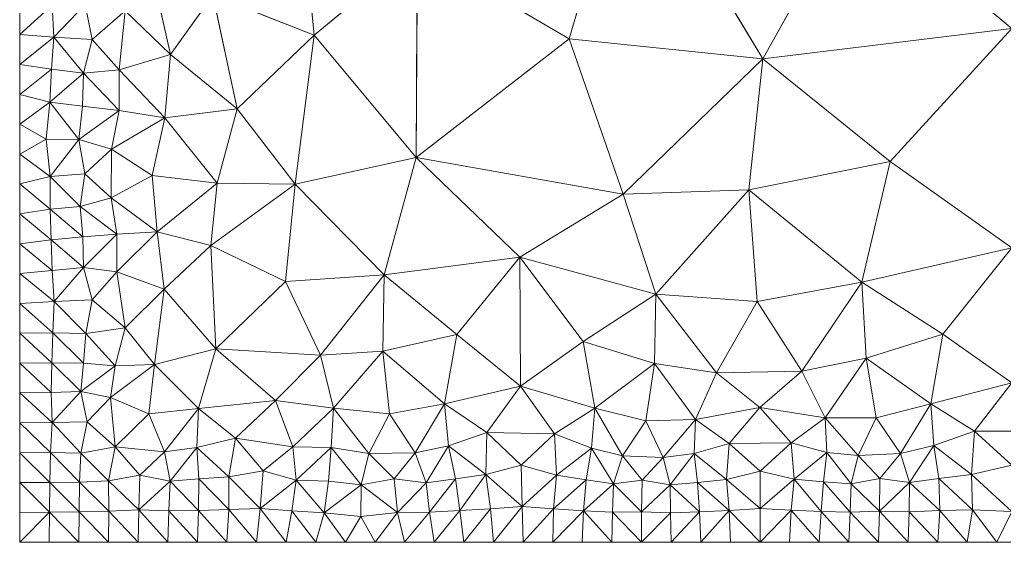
# Model space of a CAD drawing. Header units: metres. Extents: x 0 to 8, y 0 to 4.
# Drawn here: x 6 to 6.993, y 0 to 0.526 of the extents above; entities that cross this region are included whole.
import ezdxf

# ---------------------------------------------------------------- set-up
doc = ezdxf.new("R2010")
doc.units = ezdxf.units.M
doc.header["$MEASUREMENT"] = 0
doc.layers.add('losas-1', color=7, linetype='Continuous', lineweight=0)

msp = doc.modelspace()

# ---------------------------------------------------------------- linework, layer by layer
at = {"layer": 'losas-1'}
for p, q in [((6, 4), (6, 0)), ((6.61401, 0.71194), (6.55394, 0.50713)), ((6.61401, 0.71194), (6.74908, 0.48695)), ((6.74908, 0.48695), (6.8405, 0.65076)), ((7, 0.51749), (6.8405, 0.65076)), ((6.28536, 0.62886), (6.29676, 0.51074)), ((6.40075, 0.59669), (6.29676, 0.51074)), ((6.40075, 0.59669), (6.39982, 0.38749)), ((6.55394, 0.50713), (6.40075, 0.59669)), ((6.13364, 0.57335), (6.15213, 0.49141)), ((6.19486, 0.55104), (6.15213, 0.49141)), ((6.29676, 0.51074), (6.19486, 0.55104)), ((6.19486, 0.55104), (6.21913, 0.43647)), ((6.03283, 0.54083), (6, 0.51128)), ((6.03441, 0.50885), (6.03283, 0.54083)), ((6.06599, 0.54158), (6.03441, 0.50885)), ((6.07316, 0.50653), (6.06599, 0.54158)), ((6.10618, 0.53515), (6.07316, 0.50653)), ((6.10618, 0.53515), (6.10012, 0.47576)), ((6.15213, 0.49141), (6.10618, 0.53515)), ((7, 0.51749), (6.74908, 0.48695)), ((7, 0.51749), (6.87735, 0.38354)), ((6, 0.51128), (6.03441, 0.50885)), ((6.03441, 0.50885), (6, 0.4812)), ((6.03216, 0.4765), (6.03441, 0.50885)), ((6.03441, 0.50885), (6.06433, 0.47237)), ((6.07316, 0.50653), (6.03441, 0.50885)), ((6.06433, 0.47237), (6.07316, 0.50653)), ((6.10012, 0.47576), (6.07316, 0.50653)), ((6.29676, 0.51074), (6.21913, 0.43647)), ((6.29676, 0.51074), (6.27779, 0.36054)), ((6.39982, 0.38749), (6.29676, 0.51074)), ((6.55394, 0.50713), (6.39982, 0.38749)), ((6.55394, 0.50713), (6.74908, 0.48695)), ((6.60847, 0.35047), (6.55394, 0.50713)), ((6.15213, 0.49141), (6.10012, 0.47576)), ((6.14619, 0.42754), (6.15213, 0.49141)), ((6.21913, 0.43647), (6.15213, 0.49141)), ((6.74908, 0.48695), (6.60847, 0.35047)), ((6.73513, 0.35505), (6.74908, 0.48695)), ((6.87735, 0.38354), (6.74908, 0.48695)), ((6, 0.4812), (6.03216, 0.4765)), ((6.03216, 0.4765), (6, 0.45113)), ((6.03043, 0.4433), (6.03216, 0.4765)), ((6.06433, 0.47237), (6.03216, 0.4765)), ((6.06433, 0.47237), (6.03043, 0.4433)), ((6.06346, 0.4392), (6.06433, 0.47237)), ((6.10012, 0.47576), (6.06433, 0.47237)), ((6.06433, 0.47237), (6.10028, 0.43493)), ((6.10028, 0.43493), (6.10012, 0.47576)), ((6.10012, 0.47576), (6.14619, 0.42754)), ((6, 0.45113), (6.03043, 0.4433)), ((6, 0.42105), (6.03043, 0.4433)), ((6.02655, 0.40596), (6.03043, 0.4433)), ((6.03043, 0.4433), (6.0597, 0.40562)), ((6.06346, 0.4392), (6.03043, 0.4433)), ((6.0597, 0.40562), (6.06346, 0.4392)), ((6.10028, 0.43493), (6.06346, 0.4392)), ((6.10028, 0.43493), (6.0597, 0.40562)), ((6.10028, 0.43493), (6.09251, 0.39599)), ((6.14619, 0.42754), (6.09251, 0.39599)), ((6.14619, 0.42754), (6.10028, 0.43493)), ((6.14619, 0.42754), (6.13351, 0.36933)), ((6.21913, 0.43647), (6.14619, 0.42754)), ((6.14619, 0.42754), (6.19909, 0.36154)), ((6.19909, 0.36154), (6.21913, 0.43647)), ((6.27779, 0.36054), (6.21913, 0.43647)), ((6, 0.42105), (6.02655, 0.40596)), ((6, 0.39098), (6.02655, 0.40596)), ((6.03064, 0.36851), (6.02655, 0.40596)), ((6.0597, 0.40562), (6.02655, 0.40596)), ((6.0597, 0.40562), (6.03064, 0.36851)), ((6.0656, 0.37119), (6.0597, 0.40562)), ((6.09251, 0.39599), (6.0597, 0.40562)), ((6.03064, 0.36851), (6, 0.39098)), ((6.09251, 0.39599), (6.0656, 0.37119)), ((6.09251, 0.39599), (6.09218, 0.34708)), ((6.13351, 0.36933), (6.09251, 0.39599)), ((6.39982, 0.38749), (6.27779, 0.36054)), ((6.3675, 0.2693), (6.39982, 0.38749)), ((6.50409, 0.28711), (6.39982, 0.38749)), ((6.39982, 0.38749), (6.60847, 0.35047)), ((6.87735, 0.38354), (6.73513, 0.35505)), ((6.84897, 0.26201), (6.87735, 0.38354)), ((7, 0.29661), (6.87735, 0.38354)), ((6, 0.3609), (6.03064, 0.36851)), ((6.0656, 0.37119), (6.03064, 0.36851)), ((6.03074, 0.33563), (6.03064, 0.36851)), ((6.03064, 0.36851), (6.06083, 0.33828)), ((6.06083, 0.33828), (6.0656, 0.37119)), ((6.09218, 0.34708), (6.0656, 0.37119)), ((6.13351, 0.36933), (6.09218, 0.34708)), ((6.1386, 0.31264), (6.13351, 0.36933)), ((6.19909, 0.36154), (6.13351, 0.36933)), ((6.03074, 0.33563), (6, 0.3609)), ((6.19909, 0.36154), (6.1386, 0.31264)), ((6.19909, 0.36154), (6.1928, 0.29884)), ((6.27779, 0.36054), (6.1928, 0.29884)), ((6.27779, 0.36054), (6.19909, 0.36154)), ((6.27779, 0.36054), (6.26791, 0.26265)), ((6.27779, 0.36054), (6.3675, 0.2693)), ((6.60847, 0.35047), (6.50409, 0.28711)), ((6.73513, 0.35505), (6.60847, 0.35047)), ((6.60847, 0.35047), (6.64138, 0.24987)), ((6.73513, 0.35505), (6.64138, 0.24987)), ((6.74326, 0.24254), (6.73513, 0.35505)), ((6.73513, 0.35505), (6.84897, 0.26201)), ((6.06083, 0.33828), (6.03074, 0.33563)), ((6.09218, 0.34708), (6.06083, 0.33828)), ((6.06366, 0.30765), (6.06083, 0.33828)), ((6.06083, 0.33828), (6.09799, 0.31025)), ((6.09799, 0.31025), (6.09218, 0.34708)), ((6.1386, 0.31264), (6.09218, 0.34708)), ((6, 0.33083), (6.03074, 0.33563)), ((6.0317, 0.30452), (6, 0.33083)), ((6.0317, 0.30452), (6.03074, 0.33563)), ((6.03074, 0.33563), (6.06366, 0.30765)), ((6.09799, 0.31025), (6.06366, 0.30765)), ((6.09799, 0.31025), (6.06436, 0.27684)), ((6.1386, 0.31264), (6.09799, 0.31025)), ((6.09799, 0.31025), (6.09807, 0.27253)), ((6.1386, 0.31264), (6.09807, 0.27253)), ((6.1928, 0.29884), (6.1386, 0.31264)), ((6.1386, 0.31264), (6.1455, 0.25479)), ((6, 0.30075), (6.0317, 0.30452)), ((6.03268, 0.27374), (6, 0.30075)), ((6.06366, 0.30765), (6.0317, 0.30452)), ((6.03268, 0.27374), (6.0317, 0.30452)), ((6.0317, 0.30452), (6.06436, 0.27684)), ((6.06436, 0.27684), (6.06366, 0.30765)), ((6.1928, 0.29884), (6.1455, 0.25479)), ((6.26791, 0.26265), (6.1928, 0.29884)), ((6.1928, 0.29884), (6.19779, 0.19492)), ((7, 0.29661), (6.84897, 0.26201)), ((7, 0.29661), (6.93056, 0.20969)), ((6.50409, 0.28711), (6.3675, 0.2693)), ((6.50409, 0.28711), (6.44078, 0.20921)), ((6.56804, 0.20224), (6.50409, 0.28711)), ((6.50409, 0.28711), (6.50477, 0.15732)), ((6.64138, 0.24987), (6.50409, 0.28711)), ((6, 0.27068), (6.03268, 0.27374)), ((6.0348, 0.24251), (6, 0.27068)), ((6.06436, 0.27684), (6.03268, 0.27374)), ((6.0348, 0.24251), (6.03268, 0.27374)), ((6.06436, 0.27684), (6.0348, 0.24251)), ((6.0732, 0.24427), (6.06436, 0.27684)), ((6.09807, 0.27253), (6.06436, 0.27684)), ((6.09807, 0.27253), (6.0732, 0.24427)), ((6.1455, 0.25479), (6.09807, 0.27253)), ((6.09807, 0.27253), (6.10618, 0.21602)), ((6.26791, 0.26265), (6.3675, 0.2693)), ((6.3675, 0.2693), (6.30323, 0.18834)), ((6.36615, 0.19257), (6.3675, 0.2693)), ((6.44078, 0.20921), (6.3675, 0.2693)), ((6.26791, 0.26265), (6.19779, 0.19492)), ((6.30323, 0.18834), (6.26791, 0.26265)), ((6.74326, 0.24254), (6.84897, 0.26201)), ((6.84897, 0.26201), (6.78854, 0.17241)), ((6.85339, 0.18558), (6.84897, 0.26201)), ((6.93056, 0.20969), (6.84897, 0.26201)), ((6.1455, 0.25479), (6.10618, 0.21602)), ((6.1455, 0.25479), (6.13595, 0.1789)), ((6.19779, 0.19492), (6.1455, 0.25479)), ((6.64138, 0.24987), (6.56804, 0.20224)), ((6.63982, 0.17994), (6.64138, 0.24987)), ((6.64138, 0.24987), (6.74326, 0.24254)), ((6.70226, 0.17056), (6.64138, 0.24987)), ((6, 0.2406), (6.0348, 0.24251)), ((6.03346, 0.21112), (6, 0.2406)), ((6.03346, 0.21112), (6.0348, 0.24251)), ((6.0732, 0.24427), (6.0348, 0.24251)), ((6.0348, 0.24251), (6.06683, 0.21023)), ((6.06683, 0.21023), (6.0732, 0.24427)), ((6.10618, 0.21602), (6.0732, 0.24427)), ((6.74326, 0.24254), (6.70226, 0.17056)), ((6.78854, 0.17241), (6.74326, 0.24254)), ((6, 0.21053), (6.03346, 0.21112)), ((6.03236, 0.18078), (6, 0.21053)), ((6.03236, 0.18078), (6.03346, 0.21112)), ((6.03346, 0.21112), (6.06431, 0.18032)), ((6.06683, 0.21023), (6.03346, 0.21112)), ((6.06431, 0.18032), (6.06683, 0.21023)), ((6.10618, 0.21602), (6.06683, 0.21023)), ((6.06683, 0.21023), (6.09639, 0.17782)), ((6.09639, 0.17782), (6.10618, 0.21602)), ((6.13595, 0.1789), (6.10618, 0.21602)), ((6.44078, 0.20921), (6.36615, 0.19257)), ((6.42839, 0.13943), (6.44078, 0.20921)), ((6.50477, 0.15732), (6.44078, 0.20921)), ((6.93056, 0.20969), (6.85339, 0.18558)), ((6.93056, 0.20969), (6.91846, 0.13953)), ((7, 0.16066), (6.93056, 0.20969)), ((6.56804, 0.20224), (6.50477, 0.15732)), ((6.63982, 0.17994), (6.56804, 0.20224)), ((6.56804, 0.20224), (6.5797, 0.13498)), ((6.19779, 0.19492), (6.13595, 0.1789)), ((6.18036, 0.13461), (6.19779, 0.19492)), ((6.25791, 0.14278), (6.19779, 0.19492)), ((6.19779, 0.19492), (6.30323, 0.18834)), ((6.36615, 0.19257), (6.30323, 0.18834)), ((6.36615, 0.19257), (6.31634, 0.13499)), ((6.37282, 0.12921), (6.36615, 0.19257)), ((6.36615, 0.19257), (6.42839, 0.13943)), ((6, 0.18045), (6.03236, 0.18078)), ((6.03169, 0.15099), (6, 0.18045)), ((6.03169, 0.15099), (6.03236, 0.18078)), ((6.03236, 0.18078), (6.06179, 0.15173)), ((6.06431, 0.18032), (6.03236, 0.18078)), ((6.06179, 0.15173), (6.06431, 0.18032)), ((6.09639, 0.17782), (6.06431, 0.18032)), ((6.13595, 0.1789), (6.09168, 0.14575)), ((6.13595, 0.1789), (6.09639, 0.17782)), ((6.13595, 0.1789), (6.13016, 0.12943)), ((6.13595, 0.1789), (6.18036, 0.13461)), ((6.30323, 0.18834), (6.25791, 0.14278)), ((6.30323, 0.18834), (6.31634, 0.13499)), ((6.63982, 0.17994), (6.5797, 0.13498)), ((6.63117, 0.12223), (6.63982, 0.17994)), ((6.63982, 0.17994), (6.68119, 0.12354)), ((6.70226, 0.17056), (6.63982, 0.17994)), ((6.85339, 0.18558), (6.78854, 0.17241)), ((6.85339, 0.18558), (6.81181, 0.12534)), ((6.86353, 0.12548), (6.85339, 0.18558)), ((6.85339, 0.18558), (6.91846, 0.13953)), ((6.09639, 0.17782), (6.06179, 0.15173)), ((6.09639, 0.17782), (6.09168, 0.14575)), ((6.68119, 0.12354), (6.70226, 0.17056)), ((6.70226, 0.17056), (6.78854, 0.17241)), ((6.74599, 0.13582), (6.70226, 0.17056)), ((6.78854, 0.17241), (6.74599, 0.13582)), ((6.78854, 0.17241), (6.81181, 0.12534)), ((7, 0.16066), (6.91846, 0.13953)), ((7, 0.16066), (6.96259, 0.11208)), ((6, 0.15038), (6.03169, 0.15099)), ((6.0327, 0.12075), (6, 0.15038)), ((6.06179, 0.15173), (6.03169, 0.15099)), ((6.0327, 0.12075), (6.03169, 0.15099)), ((6.06179, 0.15173), (6.0327, 0.12075)), ((6.06786, 0.12123), (6.06179, 0.15173)), ((6.09168, 0.14575), (6.06179, 0.15173)), ((6.50477, 0.15732), (6.42839, 0.13943)), ((6.50477, 0.15732), (6.47101, 0.11072)), ((6.53905, 0.10927), (6.50477, 0.15732)), ((6.5797, 0.13498), (6.50477, 0.15732)), ((6.09168, 0.14575), (6.06786, 0.12123)), ((6.13016, 0.12943), (6.09168, 0.14575)), ((6.09168, 0.14575), (6.09609, 0.09606)), ((6.25791, 0.14278), (6.18036, 0.13461)), ((6.25791, 0.14278), (6.2175, 0.10479)), ((6.2752, 0.09611), (6.25791, 0.14278)), ((6.31634, 0.13499), (6.25791, 0.14278)), ((6.37282, 0.12921), (6.42839, 0.13943)), ((6.42839, 0.13943), (6.39879, 0.09006)), ((6.43217, 0.09708), (6.42839, 0.13943)), ((6.47101, 0.11072), (6.42839, 0.13943)), ((6.91846, 0.13953), (6.86353, 0.12548)), ((6.91846, 0.13953), (6.88785, 0.08934)), ((6.92162, 0.09744), (6.91846, 0.13953)), ((6.96259, 0.11208), (6.91846, 0.13953)), ((6.13016, 0.12943), (6.09609, 0.09606)), ((6.13016, 0.12943), (6.18036, 0.13461)), ((6.146, 0.09124), (6.13016, 0.12943)), ((6.18036, 0.13461), (6.146, 0.09124)), ((6.17868, 0.09548), (6.18036, 0.13461)), ((6.2175, 0.10479), (6.18036, 0.13461)), ((6.31634, 0.13499), (6.2752, 0.09611)), ((6.31404, 0.09545), (6.31634, 0.13499)), ((6.31634, 0.13499), (6.37282, 0.12921)), ((6.35199, 0.08937), (6.31634, 0.13499)), ((6.37282, 0.12921), (6.35199, 0.08937)), ((6.39879, 0.09006), (6.37282, 0.12921)), ((6.5797, 0.13498), (6.53905, 0.10927)), ((6.57643, 0.09484), (6.5797, 0.13498)), ((6.5797, 0.13498), (6.63117, 0.12223)), ((6.60782, 0.087), (6.5797, 0.13498)), ((6.74599, 0.13582), (6.68119, 0.12354)), ((6.74599, 0.13582), (6.71515, 0.09943)), ((6.77768, 0.10004), (6.74599, 0.13582)), ((6.81181, 0.12534), (6.74599, 0.13582)), ((6, 0.1203), (6.0327, 0.12075)), ((6.03122, 0.09029), (6, 0.1203)), ((6.03122, 0.09029), (6.0327, 0.12075)), ((6.06786, 0.12123), (6.0327, 0.12075)), ((6.0327, 0.12075), (6.06176, 0.08968)), ((6.06176, 0.08968), (6.06786, 0.12123)), ((6.09609, 0.09606), (6.06786, 0.12123)), ((6.63117, 0.12223), (6.60782, 0.087)), ((6.63117, 0.12223), (6.68119, 0.12354)), ((6.6488, 0.08547), (6.63117, 0.12223)), ((6.68119, 0.12354), (6.6488, 0.08547)), ((6.67988, 0.08935), (6.68119, 0.12354)), ((6.71515, 0.09943), (6.68119, 0.12354)), ((6.81181, 0.12534), (6.77768, 0.10004)), ((6.81181, 0.12534), (6.86353, 0.12548)), ((6.81358, 0.09057), (6.81181, 0.12534)), ((6.81181, 0.12534), (6.84533, 0.08726)), ((6.86353, 0.12548), (6.84533, 0.08726)), ((6.88785, 0.08934), (6.86353, 0.12548)), ((6.47101, 0.11072), (6.43217, 0.09708)), ((6.46991, 0.06818), (6.47101, 0.11072)), ((6.50562, 0.0777), (6.47101, 0.11072)), ((6.47101, 0.11072), (6.53905, 0.10927)), ((6.53905, 0.10927), (6.50562, 0.0777)), ((6.54109, 0.06766), (6.53905, 0.10927)), ((6.57643, 0.09484), (6.53905, 0.10927)), ((6.96259, 0.11208), (6.92162, 0.09744)), ((6.95955, 0.06833), (6.96259, 0.11208)), ((7, 0.07769), (6.96259, 0.11208)), ((6.96259, 0.11208), (7.03741, 0.11208)), ((6.2175, 0.10479), (6.17868, 0.09548)), ((6.21086, 0.06601), (6.2175, 0.10479)), ((6.24556, 0.07197), (6.2175, 0.10479)), ((6.2175, 0.10479), (6.2752, 0.09611)), ((6.71515, 0.09943), (6.67988, 0.08935)), ((6.71265, 0.06328), (6.71515, 0.09943)), ((6.71515, 0.09943), (6.77768, 0.10004)), ((6.74654, 0.07177), (6.71515, 0.09943)), ((6.77768, 0.10004), (6.74654, 0.07177)), ((6.78058, 0.06365), (6.77768, 0.10004)), ((6.81358, 0.09057), (6.77768, 0.10004)), ((6, 0.09023), (6.03122, 0.09029)), ((6.03044, 0.06036), (6, 0.09023)), ((6.03044, 0.06036), (6.03122, 0.09029)), ((6.03122, 0.09029), (6.06043, 0.06065)), ((6.06176, 0.08968), (6.03122, 0.09029)), ((6.06176, 0.08968), (6.06043, 0.06065)), ((6.09609, 0.09606), (6.06176, 0.08968)), ((6.06176, 0.08968), (6.08945, 0.06183)), ((6.08945, 0.06183), (6.09609, 0.09606)), ((6.12108, 0.06776), (6.09609, 0.09606)), ((6.09609, 0.09606), (6.146, 0.09124)), ((6.146, 0.09124), (6.12108, 0.06776)), ((6.17868, 0.09548), (6.146, 0.09124)), ((6.15158, 0.06148), (6.146, 0.09124)), ((6.17868, 0.09548), (6.15158, 0.06148)), ((6.18044, 0.0638), (6.17868, 0.09548)), ((6.17868, 0.09548), (6.21086, 0.06601)), ((6.2752, 0.09611), (6.24556, 0.07197)), ((6.27884, 0.06273), (6.2752, 0.09611)), ((6.31404, 0.09545), (6.2752, 0.09611)), ((6.31404, 0.09545), (6.27884, 0.06273)), ((6.31127, 0.06143), (6.31404, 0.09545)), ((6.31404, 0.09545), (6.34419, 0.05793)), ((6.35199, 0.08937), (6.31404, 0.09545)), ((6.34419, 0.05793), (6.35199, 0.08937)), ((6.35199, 0.08937), (6.39879, 0.09006)), ((6.37751, 0.06391), (6.35199, 0.08937)), ((6.39879, 0.09006), (6.37751, 0.06391)), ((6.43217, 0.09708), (6.39879, 0.09006)), ((6.40971, 0.06005), (6.39879, 0.09006)), ((6.43217, 0.09708), (6.40971, 0.06005)), ((6.43919, 0.06398), (6.43217, 0.09708)), ((6.43217, 0.09708), (6.46991, 0.06818)), ((6.57643, 0.09484), (6.54109, 0.06766)), ((6.57643, 0.09484), (6.57091, 0.063)), ((6.57643, 0.09484), (6.59864, 0.05893)), ((6.60782, 0.087), (6.57643, 0.09484)), ((6.67988, 0.08935), (6.6488, 0.08547)), ((6.67988, 0.08935), (6.6557, 0.05777)), ((6.6833, 0.06033), (6.67988, 0.08935)), ((6.67988, 0.08935), (6.71265, 0.06328)), ((6.81358, 0.09057), (6.78058, 0.06365)), ((6.81016, 0.06104), (6.81358, 0.09057)), ((6.81358, 0.09057), (6.83813, 0.05882)), ((6.84533, 0.08726), (6.81358, 0.09057)), ((6.84533, 0.08726), (6.88785, 0.08934)), ((6.88785, 0.08934), (6.86714, 0.06413)), ((6.92162, 0.09744), (6.88785, 0.08934)), ((6.89691, 0.06033), (6.88785, 0.08934)), ((6.92162, 0.09744), (6.89691, 0.06033)), ((6.92653, 0.06438), (6.92162, 0.09744)), ((6.92162, 0.09744), (6.95955, 0.06833)), ((6.59864, 0.05893), (6.60782, 0.087)), ((6.62739, 0.06269), (6.60782, 0.087)), ((6.60782, 0.087), (6.6488, 0.08547)), ((6.6488, 0.08547), (6.62739, 0.06269)), ((6.6488, 0.08547), (6.6557, 0.05777)), ((6.83813, 0.05882), (6.84533, 0.08726)), ((6.86714, 0.06413), (6.84533, 0.08726)), ((6.24556, 0.07197), (6.21086, 0.06601)), ((6.24243, 0.03418), (6.24556, 0.07197)), ((6.27884, 0.06273), (6.24556, 0.07197)), ((6.50562, 0.0777), (6.46991, 0.06818)), ((6.50648, 0.03606), (6.50562, 0.0777)), ((6.54109, 0.06766), (6.50562, 0.0777)), ((6.74654, 0.07177), (6.71265, 0.06328)), ((6.74647, 0.03405), (6.74654, 0.07177)), ((6.78058, 0.06365), (6.74654, 0.07177)), ((7, 0.07769), (6.95955, 0.06833)), ((6, 0.06015), (6.03044, 0.06036)), ((6.03008, 0.03026), (6, 0.06015)), ((6.03008, 0.03026), (6.03044, 0.06036)), ((6.06043, 0.06065), (6.03044, 0.06036)), ((6.03044, 0.06036), (6.06002, 0.03056)), ((6.06002, 0.03056), (6.06043, 0.06065)), ((6.06043, 0.06065), (6.08945, 0.06183)), ((6.06043, 0.06065), (6.08982, 0.03129)), ((6.12108, 0.06776), (6.08945, 0.06183)), ((6.08982, 0.03129), (6.08945, 0.06183)), ((6.08945, 0.06183), (6.12019, 0.03268)), ((6.12019, 0.03268), (6.12108, 0.06776)), ((6.15158, 0.06148), (6.12019, 0.03268)), ((6.15158, 0.06148), (6.12108, 0.06776)), ((6.15035, 0.03159), (6.15158, 0.06148)), ((6.18044, 0.0638), (6.15158, 0.06148)), ((6.15158, 0.06148), (6.1802, 0.03212)), ((6.1802, 0.03212), (6.18044, 0.0638)), ((6.21086, 0.06601), (6.18044, 0.0638)), ((6.18044, 0.0638), (6.21068, 0.03308)), ((6.21068, 0.03308), (6.21086, 0.06601)), ((6.21086, 0.06601), (6.24243, 0.03418)), ((6.27884, 0.06273), (6.24243, 0.03418)), ((6.27434, 0.03165), (6.27884, 0.06273)), ((6.27884, 0.06273), (6.30707, 0.02976)), ((6.31127, 0.06143), (6.27884, 0.06273)), ((6.30707, 0.02976), (6.31127, 0.06143)), ((6.34419, 0.05793), (6.31127, 0.06143)), ((6.37751, 0.06391), (6.34419, 0.05793)), ((6.38078, 0.02999), (6.37751, 0.06391)), ((6.40971, 0.06005), (6.37751, 0.06391)), ((6.40971, 0.06005), (6.38078, 0.02999)), ((6.43919, 0.06398), (6.40971, 0.06005)), ((6.41321, 0.03035), (6.40971, 0.06005)), ((6.43919, 0.06398), (6.41321, 0.03035)), ((6.46991, 0.06818), (6.43919, 0.06398)), ((6.44379, 0.03187), (6.43919, 0.06398)), ((6.46991, 0.06818), (6.44379, 0.03187)), ((6.47454, 0.03381), (6.46991, 0.06818)), ((6.46991, 0.06818), (6.50648, 0.03606)), ((6.54109, 0.06766), (6.50648, 0.03606)), ((6.53825, 0.03362), (6.54109, 0.06766)), ((6.57091, 0.063), (6.53825, 0.03362)), ((6.57091, 0.063), (6.54109, 0.06766)), ((6.56838, 0.03157), (6.57091, 0.063)), ((6.57091, 0.063), (6.59864, 0.05893)), ((6.62739, 0.06269), (6.59864, 0.05893)), ((6.62739, 0.06269), (6.62687, 0.03066)), ((6.6557, 0.05777), (6.62739, 0.06269)), ((6.6833, 0.06033), (6.6557, 0.05777)), ((6.71265, 0.06328), (6.6833, 0.06033)), ((6.68524, 0.03058), (6.6833, 0.06033)), ((6.6833, 0.06033), (6.71519, 0.03203)), ((6.71519, 0.03203), (6.71265, 0.06328)), ((6.71265, 0.06328), (6.74647, 0.03405)), ((6.78058, 0.06365), (6.74647, 0.03405)), ((6.77781, 0.03219), (6.78058, 0.06365)), ((6.78058, 0.06365), (6.80787, 0.0309)), ((6.81016, 0.06104), (6.78058, 0.06365)), ((6.80787, 0.0309), (6.81016, 0.06104)), ((6.81016, 0.06104), (6.83724, 0.03027)), ((6.83813, 0.05882), (6.81016, 0.06104)), ((6.86714, 0.06413), (6.83813, 0.05882)), ((6.86681, 0.0313), (6.86714, 0.06413)), ((6.89691, 0.06033), (6.86681, 0.0313)), ((6.89691, 0.06033), (6.86714, 0.06413)), ((6.89676, 0.03084), (6.89691, 0.06033)), ((6.92653, 0.06438), (6.89691, 0.06033)), ((6.89691, 0.06033), (6.92739, 0.03191)), ((6.95955, 0.06833), (6.92653, 0.06438)), ((6.92739, 0.03191), (6.92653, 0.06438)), ((6.92653, 0.06438), (6.96059, 0.03273)), ((6.96059, 0.03273), (6.95955, 0.06833)), ((6.95955, 0.06833), (7, 0.03101)), ((6.34419, 0.05793), (6.30707, 0.02976)), ((6.34382, 0.02597), (6.34419, 0.05793)), ((6.34419, 0.05793), (6.38078, 0.02999)), ((6.59864, 0.05893), (6.56838, 0.03157)), ((6.59759, 0.03021), (6.59864, 0.05893)), ((6.59864, 0.05893), (6.62687, 0.03066)), ((6.6557, 0.05777), (6.62687, 0.03066)), ((6.65606, 0.02978), (6.6557, 0.05777)), ((6.6557, 0.05777), (6.68524, 0.03058)), ((6.83724, 0.03027), (6.83813, 0.05882)), ((6.83813, 0.05882), (6.86681, 0.0313)), ((6.03008, 0.03026), (6, 0)), ((6.03008, 0.03026), (6, 0.03008)), ((6.02985, 0), (6.03008, 0.03026)), ((6.06002, 0.03056), (6.03008, 0.03026)), ((6.03008, 0.03026), (6.0597, 0)), ((6.0597, 0), (6.06002, 0.03056)), ((6.08982, 0.03129), (6.06002, 0.03056)), ((6.06002, 0.03056), (6.08955, 0)), ((6.08955, 0), (6.08982, 0.03129)), ((6.12019, 0.03268), (6.08982, 0.03129)), ((6.08982, 0.03129), (6.1194, 0)), ((6.1194, 0), (6.12019, 0.03268)), ((6.12019, 0.03268), (6.14925, 0)), ((6.15035, 0.03159), (6.12019, 0.03268)), ((6.14925, 0), (6.15035, 0.03159)), ((6.1802, 0.03212), (6.15035, 0.03159)), ((6.15035, 0.03159), (6.1791, 0)), ((6.1791, 0), (6.1802, 0.03212)), ((6.21068, 0.03308), (6.1802, 0.03212)), ((6.1802, 0.03212), (6.20896, 0)), ((6.20896, 0), (6.21068, 0.03308)), ((6.24243, 0.03418), (6.21068, 0.03308)), ((6.21068, 0.03308), (6.23881, 0)), ((6.23881, 0), (6.24243, 0.03418)), ((6.24243, 0.03418), (6.26866, 0)), ((6.27434, 0.03165), (6.24243, 0.03418)), ((6.26866, 0), (6.27434, 0.03165)), ((6.27434, 0.03165), (6.29851, 0)), ((6.30707, 0.02976), (6.27434, 0.03165)), ((6.38078, 0.02999), (6.34382, 0.02597)), ((6.38078, 0.02999), (6.35821, 0)), ((6.41321, 0.03035), (6.38078, 0.02999)), ((6.38806, 0), (6.38078, 0.02999)), ((6.41321, 0.03035), (6.38806, 0)), ((6.44379, 0.03187), (6.41321, 0.03035)), ((6.41791, 0), (6.41321, 0.03035)), ((6.44379, 0.03187), (6.41791, 0)), ((6.47454, 0.03381), (6.44379, 0.03187)), ((6.44776, 0), (6.44379, 0.03187)), ((6.47454, 0.03381), (6.44776, 0)), ((6.50648, 0.03606), (6.47454, 0.03381)), ((6.47761, 0), (6.47454, 0.03381)), ((6.50648, 0.03606), (6.47761, 0)), ((6.50746, 0), (6.50648, 0.03606)), ((6.53825, 0.03362), (6.50648, 0.03606)), ((6.53825, 0.03362), (6.50746, 0)), ((6.53731, 0), (6.53825, 0.03362)), ((6.56838, 0.03157), (6.53731, 0)), ((6.56838, 0.03157), (6.53825, 0.03362)), ((6.56716, 0), (6.56838, 0.03157)), ((6.56838, 0.03157), (6.59701, 0)), ((6.59759, 0.03021), (6.56838, 0.03157)), ((6.59701, 0), (6.59759, 0.03021)), ((6.62687, 0.03066), (6.59759, 0.03021)), ((6.59759, 0.03021), (6.62687, 0)), ((6.62687, 0.03066), (6.65606, 0.02978)), ((6.62687, 0), (6.62687, 0.03066)), ((6.65606, 0.02978), (6.68524, 0.03058)), ((6.68524, 0.03058), (6.65672, 0)), ((6.68524, 0.03058), (6.71519, 0.03203)), ((6.68657, 0), (6.68524, 0.03058)), ((6.71519, 0.03203), (6.68657, 0)), ((6.74647, 0.03405), (6.71519, 0.03203)), ((6.71642, 0), (6.71519, 0.03203)), ((6.71519, 0.03203), (6.74627, 0)), ((6.74627, 0), (6.74647, 0.03405)), ((6.77781, 0.03219), (6.74627, 0)), ((6.77781, 0.03219), (6.74647, 0.03405)), ((6.77612, 0), (6.77781, 0.03219)), ((6.77781, 0.03219), (6.80597, 0)), ((6.80787, 0.0309), (6.77781, 0.03219)), ((6.80597, 0), (6.80787, 0.0309)), ((6.80787, 0.0309), (6.83582, 0)), ((6.83724, 0.03027), (6.80787, 0.0309)), ((6.83582, 0), (6.83724, 0.03027)), ((6.86681, 0.0313), (6.83724, 0.03027)), ((6.83724, 0.03027), (6.86567, 0)), ((6.86567, 0), (6.86681, 0.0313)), ((6.86681, 0.0313), (6.89552, 0)), ((6.89676, 0.03084), (6.86681, 0.0313)), ((6.89552, 0), (6.89676, 0.03084)), ((6.92739, 0.03191), (6.89676, 0.03084)), ((6.89676, 0.03084), (6.92537, 0)), ((6.92537, 0), (6.92739, 0.03191)), ((6.96059, 0.03273), (6.92739, 0.03191)), ((6.92739, 0.03191), (6.95522, 0)), ((6.95522, 0), (6.96059, 0.03273)), ((6.98507, 0), (6.96059, 0.03273)), ((7, 0.03101), (6.96059, 0.03273)), ((6.98507, 0), (7, 0.03101)), ((6.29851, 0), (6.30707, 0.02976)), ((6.32836, 0), (6.30707, 0.02976)), ((6.34382, 0.02597), (6.30707, 0.02976)), ((6.32836, 0), (6.34382, 0.02597)), ((6.35821, 0), (6.34382, 0.02597)), ((6.65606, 0.02978), (6.62687, 0)), ((6.65672, 0), (6.65606, 0.02978)), ((6, 0), (8, 0))]:
    msp.add_line(p, q, dxfattribs=at)
for points in [[(6.40075, 0.59669), (6.55394, 0.50713), (6.61401, 0.71194)], [(6.55394, 0.50713), (6.74908, 0.48695), (6.61401, 0.71194)], [(6.61401, 0.71194), (6.74908, 0.48695), (6.8405, 0.65076)], [(6.74908, 0.48695), (7, 0.51749), (6.8405, 0.65076)], [(7, 0.51749), (7.1595, 0.65076), (6.8405, 0.65076)], [(6.19486, 0.55104), (6.29676, 0.51074), (6.28536, 0.62886)], [(6.29676, 0.51074), (6.40075, 0.59669), (6.28536, 0.62886)], [(6.39982, 0.38749), (6.40075, 0.59669), (6.29676, 0.51074)], [(6.39982, 0.38749), (6.55394, 0.50713), (6.40075, 0.59669)], [(6.10618, 0.53515), (6.15213, 0.49141), (6.13364, 0.57335)], [(6.13364, 0.57335), (6.15213, 0.49141), (6.19486, 0.55104)], [(6.21913, 0.43647), (6.19486, 0.55104), (6.15213, 0.49141)], [(6.21913, 0.43647), (6.29676, 0.51074), (6.19486, 0.55104)], [(6.03283, 0.54083), (6, 0.51128), (6.03441, 0.50885)], [(6.03441, 0.50885), (6.06599, 0.54158), (6.03283, 0.54083)], [(6.03441, 0.50885), (6.07316, 0.50653), (6.06599, 0.54158)], [(6.07316, 0.50653), (6.10618, 0.53515), (6.06599, 0.54158)], [(6.10012, 0.47576), (6.10618, 0.53515), (6.07316, 0.50653)], [(6.10012, 0.47576), (6.15213, 0.49141), (6.10618, 0.53515)], [(6.74908, 0.48695), (6.87735, 0.38354), (7, 0.51749)], [(7, 0.29661), (7, 0.51749), (6.87735, 0.38354)], [(6.03441, 0.50885), (6, 0.4812), (6.03216, 0.4765)], [(6.03216, 0.4765), (6.06433, 0.47237), (6.03441, 0.50885)], [(6.03441, 0.50885), (6.06433, 0.47237), (6.07316, 0.50653)], [(6.06433, 0.47237), (6.10012, 0.47576), (6.07316, 0.50653)], [(6.27779, 0.36054), (6.29676, 0.51074), (6.21913, 0.43647)], [(6.27779, 0.36054), (6.39982, 0.38749), (6.29676, 0.51074)], [(6.39982, 0.38749), (6.60847, 0.35047), (6.55394, 0.50713)], [(6.60847, 0.35047), (6.74908, 0.48695), (6.55394, 0.50713)], [(6.10012, 0.47576), (6.14619, 0.42754), (6.15213, 0.49141)], [(6.14619, 0.42754), (6.21913, 0.43647), (6.15213, 0.49141)], [(6.60847, 0.35047), (6.73513, 0.35505), (6.74908, 0.48695)], [(6.73513, 0.35505), (6.87735, 0.38354), (6.74908, 0.48695)], [(6.03216, 0.4765), (6, 0.45113), (6.03043, 0.4433)], [(6.03043, 0.4433), (6.06433, 0.47237), (6.03216, 0.4765)], [(6.03043, 0.4433), (6.06346, 0.4392), (6.06433, 0.47237)], [(6.06346, 0.4392), (6.10028, 0.43493), (6.06433, 0.47237)], [(6.06433, 0.47237), (6.10028, 0.43493), (6.10012, 0.47576)], [(6.10028, 0.43493), (6.14619, 0.42754), (6.10012, 0.47576)], [(6.03043, 0.4433), (6, 0.42105), (6.02655, 0.40596)], [(6.02655, 0.40596), (6.0597, 0.40562), (6.03043, 0.4433)], [(6.03043, 0.4433), (6.0597, 0.40562), (6.06346, 0.4392)], [(6.0597, 0.40562), (6.10028, 0.43493), (6.06346, 0.4392)], [(6.0597, 0.40562), (6.09251, 0.39599), (6.10028, 0.43493)], [(6.09251, 0.39599), (6.14619, 0.42754), (6.10028, 0.43493)], [(6.09251, 0.39599), (6.13351, 0.36933), (6.14619, 0.42754)], [(6.13351, 0.36933), (6.19909, 0.36154), (6.14619, 0.42754)], [(6.14619, 0.42754), (6.19909, 0.36154), (6.21913, 0.43647)], [(6.19909, 0.36154), (6.27779, 0.36054), (6.21913, 0.43647)], [(6.02655, 0.40596), (6, 0.39098), (6.03064, 0.36851)], [(6.03064, 0.36851), (6.0597, 0.40562), (6.02655, 0.40596)], [(6.03064, 0.36851), (6.0656, 0.37119), (6.0597, 0.40562)], [(6.0656, 0.37119), (6.09251, 0.39599), (6.0597, 0.40562)], [(6.09218, 0.34708), (6.09251, 0.39599), (6.0656, 0.37119)], [(6.09218, 0.34708), (6.13351, 0.36933), (6.09251, 0.39599)], [(6.27779, 0.36054), (6.3675, 0.2693), (6.39982, 0.38749)], [(6.3675, 0.2693), (6.50409, 0.28711), (6.39982, 0.38749)], [(6.50409, 0.28711), (6.60847, 0.35047), (6.39982, 0.38749)], [(6.73513, 0.35505), (6.84897, 0.26201), (6.87735, 0.38354)], [(6.84897, 0.26201), (7, 0.29661), (6.87735, 0.38354)], [(6, 0.3609), (6.03074, 0.33563), (6.03064, 0.36851)], [(6.03064, 0.36851), (6.06083, 0.33828), (6.0656, 0.37119)], [(6.03074, 0.33563), (6.06083, 0.33828), (6.03064, 0.36851)], [(6.06083, 0.33828), (6.09218, 0.34708), (6.0656, 0.37119)], [(6.09218, 0.34708), (6.1386, 0.31264), (6.13351, 0.36933)], [(6.1386, 0.31264), (6.19909, 0.36154), (6.13351, 0.36933)], [(6.1386, 0.31264), (6.1928, 0.29884), (6.19909, 0.36154)], [(6.1928, 0.29884), (6.27779, 0.36054), (6.19909, 0.36154)], [(6.1928, 0.29884), (6.26791, 0.26265), (6.27779, 0.36054)], [(6.26791, 0.26265), (6.3675, 0.2693), (6.27779, 0.36054)], [(6.50409, 0.28711), (6.64138, 0.24987), (6.60847, 0.35047)], [(6.64138, 0.24987), (6.73513, 0.35505), (6.60847, 0.35047)], [(6.64138, 0.24987), (6.74326, 0.24254), (6.73513, 0.35505)], [(6.74326, 0.24254), (6.84897, 0.26201), (6.73513, 0.35505)], [(6.03074, 0.33563), (6.06366, 0.30765), (6.06083, 0.33828)], [(6.06083, 0.33828), (6.09799, 0.31025), (6.09218, 0.34708)], [(6.06366, 0.30765), (6.09799, 0.31025), (6.06083, 0.33828)], [(6.09218, 0.34708), (6.09799, 0.31025), (6.1386, 0.31264)], [(6, 0.33083), (6.0317, 0.30452), (6.03074, 0.33563)], [(6.0317, 0.30452), (6.06366, 0.30765), (6.03074, 0.33563)], [(6.06436, 0.27684), (6.09799, 0.31025), (6.06366, 0.30765)], [(6.06436, 0.27684), (6.09807, 0.27253), (6.09799, 0.31025)], [(6.09807, 0.27253), (6.1386, 0.31264), (6.09799, 0.31025)], [(6.09807, 0.27253), (6.1455, 0.25479), (6.1386, 0.31264)], [(6.1455, 0.25479), (6.1928, 0.29884), (6.1386, 0.31264)], [(6, 0.30075), (6.03268, 0.27374), (6.0317, 0.30452)], [(6.0317, 0.30452), (6.06436, 0.27684), (6.06366, 0.30765)], [(6.03268, 0.27374), (6.06436, 0.27684), (6.0317, 0.30452)], [(6.19779, 0.19492), (6.1928, 0.29884), (6.1455, 0.25479)], [(6.19779, 0.19492), (6.26791, 0.26265), (6.1928, 0.29884)], [(6.84897, 0.26201), (6.93056, 0.20969), (7, 0.29661)], [(7, 0.16066), (7, 0.29661), (6.93056, 0.20969)], [(6.3675, 0.2693), (6.44078, 0.20921), (6.50409, 0.28711)], [(6.50477, 0.15732), (6.50409, 0.28711), (6.44078, 0.20921)], [(6.50477, 0.15732), (6.56804, 0.20224), (6.50409, 0.28711)], [(6.50409, 0.28711), (6.56804, 0.20224), (6.64138, 0.24987)], [(6, 0.27068), (6.0348, 0.24251), (6.03268, 0.27374)], [(6.0348, 0.24251), (6.06436, 0.27684), (6.03268, 0.27374)], [(6.0348, 0.24251), (6.0732, 0.24427), (6.06436, 0.27684)], [(6.0732, 0.24427), (6.09807, 0.27253), (6.06436, 0.27684)], [(6.10618, 0.21602), (6.09807, 0.27253), (6.0732, 0.24427)], [(6.10618, 0.21602), (6.1455, 0.25479), (6.09807, 0.27253)], [(6.26791, 0.26265), (6.30323, 0.18834), (6.3675, 0.2693)], [(6.3675, 0.2693), (6.30323, 0.18834), (6.36615, 0.19257)], [(6.36615, 0.19257), (6.44078, 0.20921), (6.3675, 0.2693)], [(6.19779, 0.19492), (6.30323, 0.18834), (6.26791, 0.26265)], [(6.78854, 0.17241), (6.84897, 0.26201), (6.74326, 0.24254)], [(6.78854, 0.17241), (6.85339, 0.18558), (6.84897, 0.26201)], [(6.85339, 0.18558), (6.93056, 0.20969), (6.84897, 0.26201)], [(6.13595, 0.1789), (6.1455, 0.25479), (6.10618, 0.21602)], [(6.13595, 0.1789), (6.19779, 0.19492), (6.1455, 0.25479)], [(6.56804, 0.20224), (6.63982, 0.17994), (6.64138, 0.24987)], [(6.64138, 0.24987), (6.63982, 0.17994), (6.70226, 0.17056)], [(6.64138, 0.24987), (6.70226, 0.17056), (6.74326, 0.24254)], [(6, 0.2406), (6.03346, 0.21112), (6.0348, 0.24251)], [(6.03346, 0.21112), (6.06683, 0.21023), (6.0348, 0.24251)], [(6.0348, 0.24251), (6.06683, 0.21023), (6.0732, 0.24427)], [(6.06683, 0.21023), (6.10618, 0.21602), (6.0732, 0.24427)], [(6.70226, 0.17056), (6.78854, 0.17241), (6.74326, 0.24254)], [(6, 0.21053), (6.03236, 0.18078), (6.03346, 0.21112)], [(6.03236, 0.18078), (6.06431, 0.18032), (6.03346, 0.21112)], [(6.03346, 0.21112), (6.06431, 0.18032), (6.06683, 0.21023)], [(6.06431, 0.18032), (6.09639, 0.17782), (6.06683, 0.21023)], [(6.06683, 0.21023), (6.09639, 0.17782), (6.10618, 0.21602)], [(6.09639, 0.17782), (6.13595, 0.1789), (6.10618, 0.21602)], [(6.36615, 0.19257), (6.42839, 0.13943), (6.44078, 0.20921)], [(6.42839, 0.13943), (6.50477, 0.15732), (6.44078, 0.20921)], [(6.85339, 0.18558), (6.91846, 0.13953), (6.93056, 0.20969)], [(6.91846, 0.13953), (7, 0.16066), (6.93056, 0.20969)], [(6.50477, 0.15732), (6.5797, 0.13498), (6.56804, 0.20224)], [(6.5797, 0.13498), (6.63982, 0.17994), (6.56804, 0.20224)], [(6.13595, 0.1789), (6.18036, 0.13461), (6.19779, 0.19492)], [(6.18036, 0.13461), (6.25791, 0.14278), (6.19779, 0.19492)], [(6.25791, 0.14278), (6.30323, 0.18834), (6.19779, 0.19492)], [(6.31634, 0.13499), (6.36615, 0.19257), (6.30323, 0.18834)], [(6.31634, 0.13499), (6.37282, 0.12921), (6.36615, 0.19257)], [(6.37282, 0.12921), (6.42839, 0.13943), (6.36615, 0.19257)], [(6, 0.18045), (6.03169, 0.15099), (6.03236, 0.18078)], [(6.03169, 0.15099), (6.06179, 0.15173), (6.03236, 0.18078)], [(6.03236, 0.18078), (6.06179, 0.15173), (6.06431, 0.18032)], [(6.06179, 0.15173), (6.09639, 0.17782), (6.06431, 0.18032)], [(6.09168, 0.14575), (6.13016, 0.12943), (6.13595, 0.1789)], [(6.09168, 0.14575), (6.13595, 0.1789), (6.09639, 0.17782)], [(6.13016, 0.12943), (6.18036, 0.13461), (6.13595, 0.1789)], [(6.25791, 0.14278), (6.31634, 0.13499), (6.30323, 0.18834)], [(6.5797, 0.13498), (6.63117, 0.12223), (6.63982, 0.17994)], [(6.63117, 0.12223), (6.68119, 0.12354), (6.63982, 0.17994)], [(6.63982, 0.17994), (6.68119, 0.12354), (6.70226, 0.17056)], [(6.81181, 0.12534), (6.85339, 0.18558), (6.78854, 0.17241)], [(6.81181, 0.12534), (6.86353, 0.12548), (6.85339, 0.18558)], [(6.86353, 0.12548), (6.91846, 0.13953), (6.85339, 0.18558)], [(6.06179, 0.15173), (6.09168, 0.14575), (6.09639, 0.17782)], [(6.68119, 0.12354), (6.74599, 0.13582), (6.70226, 0.17056)], [(6.74599, 0.13582), (6.78854, 0.17241), (6.70226, 0.17056)], [(6.74599, 0.13582), (6.81181, 0.12534), (6.78854, 0.17241)], [(6.91846, 0.13953), (6.96259, 0.11208), (7, 0.16066)], [(6.96259, 0.11208), (7.03741, 0.11208), (7, 0.16066)], [(6, 0.15038), (6.0327, 0.12075), (6.03169, 0.15099)], [(6.0327, 0.12075), (6.06179, 0.15173), (6.03169, 0.15099)], [(6.0327, 0.12075), (6.06786, 0.12123), (6.06179, 0.15173)], [(6.06786, 0.12123), (6.09168, 0.14575), (6.06179, 0.15173)], [(6.42839, 0.13943), (6.47101, 0.11072), (6.50477, 0.15732)], [(6.47101, 0.11072), (6.53905, 0.10927), (6.50477, 0.15732)], [(6.50477, 0.15732), (6.53905, 0.10927), (6.5797, 0.13498)], [(6.09609, 0.09606), (6.09168, 0.14575), (6.06786, 0.12123)], [(6.09609, 0.09606), (6.13016, 0.12943), (6.09168, 0.14575)], [(6.18036, 0.13461), (6.2175, 0.10479), (6.25791, 0.14278)], [(6.2175, 0.10479), (6.2752, 0.09611), (6.25791, 0.14278)], [(6.2752, 0.09611), (6.31634, 0.13499), (6.25791, 0.14278)], [(6.37282, 0.12921), (6.39879, 0.09006), (6.42839, 0.13943)], [(6.42839, 0.13943), (6.39879, 0.09006), (6.43217, 0.09708)], [(6.43217, 0.09708), (6.47101, 0.11072), (6.42839, 0.13943)], [(6.88785, 0.08934), (6.91846, 0.13953), (6.86353, 0.12548)], [(6.88785, 0.08934), (6.92162, 0.09744), (6.91846, 0.13953)], [(6.92162, 0.09744), (6.96259, 0.11208), (6.91846, 0.13953)], [(6.09609, 0.09606), (6.146, 0.09124), (6.13016, 0.12943)], [(6.13016, 0.12943), (6.146, 0.09124), (6.18036, 0.13461)], [(6.18036, 0.13461), (6.146, 0.09124), (6.17868, 0.09548)], [(6.17868, 0.09548), (6.2175, 0.10479), (6.18036, 0.13461)], [(6.2752, 0.09611), (6.31404, 0.09545), (6.31634, 0.13499)], [(6.31634, 0.13499), (6.31404, 0.09545), (6.35199, 0.08937)], [(6.31634, 0.13499), (6.35199, 0.08937), (6.37282, 0.12921)], [(6.35199, 0.08937), (6.39879, 0.09006), (6.37282, 0.12921)], [(6.53905, 0.10927), (6.57643, 0.09484), (6.5797, 0.13498)], [(6.5797, 0.13498), (6.57643, 0.09484), (6.60782, 0.087)], [(6.5797, 0.13498), (6.60782, 0.087), (6.63117, 0.12223)], [(6.68119, 0.12354), (6.71515, 0.09943), (6.74599, 0.13582)], [(6.71515, 0.09943), (6.77768, 0.10004), (6.74599, 0.13582)], [(6.74599, 0.13582), (6.77768, 0.10004), (6.81181, 0.12534)], [(6, 0.1203), (6.03122, 0.09029), (6.0327, 0.12075)], [(6.03122, 0.09029), (6.06176, 0.08968), (6.0327, 0.12075)], [(6.0327, 0.12075), (6.06176, 0.08968), (6.06786, 0.12123)], [(6.06176, 0.08968), (6.09609, 0.09606), (6.06786, 0.12123)], [(6.60782, 0.087), (6.6488, 0.08547), (6.63117, 0.12223)], [(6.63117, 0.12223), (6.6488, 0.08547), (6.68119, 0.12354)], [(6.68119, 0.12354), (6.6488, 0.08547), (6.67988, 0.08935)], [(6.67988, 0.08935), (6.71515, 0.09943), (6.68119, 0.12354)], [(6.77768, 0.10004), (6.81358, 0.09057), (6.81181, 0.12534)], [(6.81181, 0.12534), (6.84533, 0.08726), (6.86353, 0.12548)], [(6.81358, 0.09057), (6.84533, 0.08726), (6.81181, 0.12534)], [(6.84533, 0.08726), (6.88785, 0.08934), (6.86353, 0.12548)], [(6.43217, 0.09708), (6.46991, 0.06818), (6.47101, 0.11072)], [(6.46991, 0.06818), (6.50562, 0.0777), (6.47101, 0.11072)], [(6.50562, 0.0777), (6.53905, 0.10927), (6.47101, 0.11072)], [(6.50562, 0.0777), (6.54109, 0.06766), (6.53905, 0.10927)], [(6.54109, 0.06766), (6.57643, 0.09484), (6.53905, 0.10927)], [(6.92162, 0.09744), (6.95955, 0.06833), (6.96259, 0.11208)], [(6.95955, 0.06833), (7, 0.07769), (6.96259, 0.11208)], [(7, 0.07769), (7.03741, 0.11208), (6.96259, 0.11208)], [(6.17868, 0.09548), (6.21086, 0.06601), (6.2175, 0.10479)], [(6.21086, 0.06601), (6.24556, 0.07197), (6.2175, 0.10479)], [(6.24556, 0.07197), (6.2752, 0.09611), (6.2175, 0.10479)], [(6.67988, 0.08935), (6.71265, 0.06328), (6.71515, 0.09943)], [(6.71265, 0.06328), (6.74654, 0.07177), (6.71515, 0.09943)], [(6.74654, 0.07177), (6.77768, 0.10004), (6.71515, 0.09943)], [(6.74654, 0.07177), (6.78058, 0.06365), (6.77768, 0.10004)], [(6.78058, 0.06365), (6.81358, 0.09057), (6.77768, 0.10004)], [(6, 0.09023), (6.03044, 0.06036), (6.03122, 0.09029)], [(6.03044, 0.06036), (6.06043, 0.06065), (6.03122, 0.09029)], [(6.03122, 0.09029), (6.06043, 0.06065), (6.06176, 0.08968)], [(6.06043, 0.06065), (6.08945, 0.06183), (6.06176, 0.08968)], [(6.06176, 0.08968), (6.08945, 0.06183), (6.09609, 0.09606)], [(6.08945, 0.06183), (6.12108, 0.06776), (6.09609, 0.09606)], [(6.12108, 0.06776), (6.146, 0.09124), (6.09609, 0.09606)], [(6.12108, 0.06776), (6.15158, 0.06148), (6.146, 0.09124)], [(6.15158, 0.06148), (6.17868, 0.09548), (6.146, 0.09124)], [(6.15158, 0.06148), (6.18044, 0.0638), (6.17868, 0.09548)], [(6.18044, 0.0638), (6.21086, 0.06601), (6.17868, 0.09548)], [(6.24556, 0.07197), (6.27884, 0.06273), (6.2752, 0.09611)], [(6.27884, 0.06273), (6.31404, 0.09545), (6.2752, 0.09611)], [(6.27884, 0.06273), (6.31127, 0.06143), (6.31404, 0.09545)], [(6.31127, 0.06143), (6.34419, 0.05793), (6.31404, 0.09545)], [(6.31404, 0.09545), (6.34419, 0.05793), (6.35199, 0.08937)], [(6.34419, 0.05793), (6.37751, 0.06391), (6.35199, 0.08937)], [(6.37751, 0.06391), (6.39879, 0.09006), (6.35199, 0.08937)], [(6.37751, 0.06391), (6.40971, 0.06005), (6.39879, 0.09006)], [(6.40971, 0.06005), (6.43217, 0.09708), (6.39879, 0.09006)], [(6.40971, 0.06005), (6.43919, 0.06398), (6.43217, 0.09708)], [(6.43919, 0.06398), (6.46991, 0.06818), (6.43217, 0.09708)], [(6.54109, 0.06766), (6.57091, 0.063), (6.57643, 0.09484)], [(6.57091, 0.063), (6.59864, 0.05893), (6.57643, 0.09484)], [(6.57643, 0.09484), (6.59864, 0.05893), (6.60782, 0.087)], [(6.6557, 0.05777), (6.67988, 0.08935), (6.6488, 0.08547)], [(6.6557, 0.05777), (6.6833, 0.06033), (6.67988, 0.08935)], [(6.6833, 0.06033), (6.71265, 0.06328), (6.67988, 0.08935)], [(6.78058, 0.06365), (6.81016, 0.06104), (6.81358, 0.09057)], [(6.81016, 0.06104), (6.83813, 0.05882), (6.81358, 0.09057)], [(6.81358, 0.09057), (6.83813, 0.05882), (6.84533, 0.08726)], [(6.86714, 0.06413), (6.88785, 0.08934), (6.84533, 0.08726)], [(6.86714, 0.06413), (6.89691, 0.06033), (6.88785, 0.08934)], [(6.89691, 0.06033), (6.92162, 0.09744), (6.88785, 0.08934)], [(6.89691, 0.06033), (6.92653, 0.06438), (6.92162, 0.09744)], [(6.92653, 0.06438), (6.95955, 0.06833), (6.92162, 0.09744)], [(6.59864, 0.05893), (6.62739, 0.06269), (6.60782, 0.087)], [(6.62739, 0.06269), (6.6488, 0.08547), (6.60782, 0.087)], [(6.62739, 0.06269), (6.6557, 0.05777), (6.6488, 0.08547)], [(6.83813, 0.05882), (6.86714, 0.06413), (6.84533, 0.08726)], [(6.21086, 0.06601), (6.24243, 0.03418), (6.24556, 0.07197)], [(6.24243, 0.03418), (6.27884, 0.06273), (6.24556, 0.07197)], [(6.46991, 0.06818), (6.50648, 0.03606), (6.50562, 0.0777)], [(6.50648, 0.03606), (6.54109, 0.06766), (6.50562, 0.0777)], [(6.71265, 0.06328), (6.74647, 0.03405), (6.74654, 0.07177)], [(6.74647, 0.03405), (6.78058, 0.06365), (6.74654, 0.07177)], [(6.95955, 0.06833), (7, 0.03101), (7, 0.07769)], [(6, 0.06015), (6.03008, 0.03026), (6.03044, 0.06036)], [(6.03008, 0.03026), (6.06002, 0.03056), (6.03044, 0.06036)], [(6.03044, 0.06036), (6.06002, 0.03056), (6.06043, 0.06065)], [(6.06002, 0.03056), (6.08982, 0.03129), (6.06043, 0.06065)], [(6.06043, 0.06065), (6.08982, 0.03129), (6.08945, 0.06183)], [(6.08945, 0.06183), (6.12019, 0.03268), (6.12108, 0.06776)], [(6.08982, 0.03129), (6.12019, 0.03268), (6.08945, 0.06183)], [(6.12019, 0.03268), (6.15158, 0.06148), (6.12108, 0.06776)], [(6.12019, 0.03268), (6.15035, 0.03159), (6.15158, 0.06148)], [(6.15035, 0.03159), (6.1802, 0.03212), (6.15158, 0.06148)], [(6.15158, 0.06148), (6.1802, 0.03212), (6.18044, 0.0638)], [(6.1802, 0.03212), (6.21068, 0.03308), (6.18044, 0.0638)], [(6.18044, 0.0638), (6.21068, 0.03308), (6.21086, 0.06601)], [(6.21068, 0.03308), (6.24243, 0.03418), (6.21086, 0.06601)], [(6.24243, 0.03418), (6.27434, 0.03165), (6.27884, 0.06273)], [(6.27434, 0.03165), (6.30707, 0.02976), (6.27884, 0.06273)], [(6.27884, 0.06273), (6.30707, 0.02976), (6.31127, 0.06143)], [(6.30707, 0.02976), (6.34419, 0.05793), (6.31127, 0.06143)], [(6.34419, 0.05793), (6.38078, 0.02999), (6.37751, 0.06391)], [(6.38078, 0.02999), (6.40971, 0.06005), (6.37751, 0.06391)], [(6.38078, 0.02999), (6.41321, 0.03035), (6.40971, 0.06005)], [(6.41321, 0.03035), (6.43919, 0.06398), (6.40971, 0.06005)], [(6.41321, 0.03035), (6.44379, 0.03187), (6.43919, 0.06398)], [(6.44379, 0.03187), (6.46991, 0.06818), (6.43919, 0.06398)], [(6.44379, 0.03187), (6.47454, 0.03381), (6.46991, 0.06818)], [(6.47454, 0.03381), (6.50648, 0.03606), (6.46991, 0.06818)], [(6.50648, 0.03606), (6.53825, 0.03362), (6.54109, 0.06766)], [(6.53825, 0.03362), (6.57091, 0.063), (6.54109, 0.06766)], [(6.53825, 0.03362), (6.56838, 0.03157), (6.57091, 0.063)], [(6.56838, 0.03157), (6.59864, 0.05893), (6.57091, 0.063)], [(6.59864, 0.05893), (6.62687, 0.03066), (6.62739, 0.06269)], [(6.62687, 0.03066), (6.6557, 0.05777), (6.62739, 0.06269)], [(6.6557, 0.05777), (6.68524, 0.03058), (6.6833, 0.06033)], [(6.6833, 0.06033), (6.71519, 0.03203), (6.71265, 0.06328)], [(6.68524, 0.03058), (6.71519, 0.03203), (6.6833, 0.06033)], [(6.71519, 0.03203), (6.74647, 0.03405), (6.71265, 0.06328)], [(6.74647, 0.03405), (6.77781, 0.03219), (6.78058, 0.06365)], [(6.77781, 0.03219), (6.80787, 0.0309), (6.78058, 0.06365)], [(6.78058, 0.06365), (6.80787, 0.0309), (6.81016, 0.06104)], [(6.80787, 0.0309), (6.83724, 0.03027), (6.81016, 0.06104)], [(6.81016, 0.06104), (6.83724, 0.03027), (6.83813, 0.05882)], [(6.83813, 0.05882), (6.86681, 0.0313), (6.86714, 0.06413)], [(6.86681, 0.0313), (6.89691, 0.06033), (6.86714, 0.06413)], [(6.86681, 0.0313), (6.89676, 0.03084), (6.89691, 0.06033)], [(6.89676, 0.03084), (6.92739, 0.03191), (6.89691, 0.06033)], [(6.89691, 0.06033), (6.92739, 0.03191), (6.92653, 0.06438)], [(6.92653, 0.06438), (6.96059, 0.03273), (6.95955, 0.06833)], [(6.92739, 0.03191), (6.96059, 0.03273), (6.92653, 0.06438)], [(6.96059, 0.03273), (7, 0.03101), (6.95955, 0.06833)], [(6.30707, 0.02976), (6.34382, 0.02597), (6.34419, 0.05793)], [(6.34382, 0.02597), (6.38078, 0.02999), (6.34419, 0.05793)], [(6.56838, 0.03157), (6.59759, 0.03021), (6.59864, 0.05893)], [(6.59759, 0.03021), (6.62687, 0.03066), (6.59864, 0.05893)], [(6.62687, 0.03066), (6.65606, 0.02978), (6.6557, 0.05777)], [(6.65606, 0.02978), (6.68524, 0.03058), (6.6557, 0.05777)], [(6.83724, 0.03027), (6.86681, 0.0313), (6.83813, 0.05882)], [(6.03008, 0.03026), (6.0597, 0), (6.06002, 0.03056)], [(6.06002, 0.03056), (6.08955, 0), (6.08982, 0.03129)], [(6.08982, 0.03129), (6.1194, 0), (6.12019, 0.03268)], [(6.12019, 0.03268), (6.14925, 0), (6.15035, 0.03159)], [(6.15035, 0.03159), (6.1791, 0), (6.1802, 0.03212)], [(6.1802, 0.03212), (6.20896, 0), (6.21068, 0.03308)], [(6.21068, 0.03308), (6.23881, 0), (6.24243, 0.03418)], [(6.24243, 0.03418), (6.26866, 0), (6.27434, 0.03165)], [(6.27434, 0.03165), (6.29851, 0), (6.30707, 0.02976)], [(6.34382, 0.02597), (6.35821, 0), (6.38078, 0.02999)], [(6.38806, 0), (6.41321, 0.03035), (6.38078, 0.02999)], [(6.41791, 0), (6.44379, 0.03187), (6.41321, 0.03035)], [(6.44776, 0), (6.47454, 0.03381), (6.44379, 0.03187)], [(6.47761, 0), (6.50648, 0.03606), (6.47454, 0.03381)], [(6.50746, 0), (6.53825, 0.03362), (6.50648, 0.03606)], [(6.53731, 0), (6.56838, 0.03157), (6.53825, 0.03362)], [(6.56838, 0.03157), (6.59701, 0), (6.59759, 0.03021)], [(6.59759, 0.03021), (6.62687, 0), (6.62687, 0.03066)], [(6.62687, 0), (6.65606, 0.02978), (6.62687, 0.03066)], [(6.65672, 0), (6.68524, 0.03058), (6.65606, 0.02978)], [(6.68657, 0), (6.71519, 0.03203), (6.68524, 0.03058)], [(6.71519, 0.03203), (6.74627, 0), (6.74647, 0.03405)], [(6.74627, 0), (6.77781, 0.03219), (6.74647, 0.03405)], [(6.77781, 0.03219), (6.80597, 0), (6.80787, 0.0309)], [(6.80787, 0.0309), (6.83582, 0), (6.83724, 0.03027)], [(6.83724, 0.03027), (6.86567, 0), (6.86681, 0.0313)], [(6.86681, 0.0313), (6.89552, 0), (6.89676, 0.03084)], [(6.89676, 0.03084), (6.92537, 0), (6.92739, 0.03191)], [(6.92739, 0.03191), (6.95522, 0), (6.96059, 0.03273)], [(6.96059, 0.03273), (6.98507, 0), (7, 0.03101)], [(6.30707, 0.02976), (6.32836, 0), (6.34382, 0.02597)]]:
    msp.add_3dface(points, dxfattribs=at)
for points, invisible_edges in [([(6, 0.54135), (6, 0.51128), (6.03283, 0.54083)], 1), ([(6, 0.51128), (6, 0.4812), (6.03441, 0.50885)], 1), ([(6, 0.4812), (6, 0.45113), (6.03216, 0.4765)], 1), ([(6.03043, 0.4433), (6, 0.45113), (6, 0.42105)], 2), ([(6, 0.42105), (6, 0.39098), (6.02655, 0.40596)], 1), ([(6.03064, 0.36851), (6, 0.39098), (6, 0.3609)], 2), ([(6, 0.3609), (6, 0.33083), (6.03074, 0.33563)], 1), ([(6, 0.33083), (6, 0.30075), (6.0317, 0.30452)], 1), ([(6, 0.30075), (6, 0.27068), (6.03268, 0.27374)], 1), ([(6, 0.27068), (6, 0.2406), (6.0348, 0.24251)], 1), ([(6, 0.2406), (6, 0.21053), (6.03346, 0.21112)], 1), ([(6, 0.21053), (6, 0.18045), (6.03236, 0.18078)], 1), ([(6, 0.18045), (6, 0.15038), (6.03169, 0.15099)], 1), ([(6, 0.15038), (6, 0.1203), (6.0327, 0.12075)], 1), ([(6, 0.1203), (6, 0.09023), (6.03122, 0.09029)], 1), ([(6, 0.09023), (6, 0.06015), (6.03044, 0.06036)], 1), ([(6, 0.06015), (6, 0.03008), (6.03008, 0.03026)], 1), ([(6, 0), (6.02985, 0), (6.03008, 0.03026)], 1), ([(6, 0), (6.03008, 0.03026), (6, 0.03008)], 4), ([(6.02985, 0), (6.0597, 0), (6.03008, 0.03026)], 1), ([(6.0597, 0), (6.08955, 0), (6.06002, 0.03056)], 1), ([(6.08955, 0), (6.1194, 0), (6.08982, 0.03129)], 1), ([(6.1194, 0), (6.14925, 0), (6.12019, 0.03268)], 1), ([(6.14925, 0), (6.1791, 0), (6.15035, 0.03159)], 1), ([(6.1791, 0), (6.20896, 0), (6.1802, 0.03212)], 1), ([(6.20896, 0), (6.23881, 0), (6.21068, 0.03308)], 1), ([(6.23881, 0), (6.26866, 0), (6.24243, 0.03418)], 1), ([(6.26866, 0), (6.29851, 0), (6.27434, 0.03165)], 1), ([(6.38078, 0.02999), (6.35821, 0), (6.38806, 0)], 2), ([(6.38806, 0), (6.41791, 0), (6.41321, 0.03035)], 1), ([(6.41791, 0), (6.44776, 0), (6.44379, 0.03187)], 1), ([(6.44776, 0), (6.47761, 0), (6.47454, 0.03381)], 1), ([(6.47761, 0), (6.50746, 0), (6.50648, 0.03606)], 1), ([(6.50746, 0), (6.53731, 0), (6.53825, 0.03362)], 1), ([(6.53731, 0), (6.56716, 0), (6.56838, 0.03157)], 1), ([(6.56716, 0), (6.59701, 0), (6.56838, 0.03157)], 1), ([(6.59701, 0), (6.62687, 0), (6.59759, 0.03021)], 1), ([(6.65672, 0), (6.68657, 0), (6.68524, 0.03058)], 1), ([(6.68657, 0), (6.71642, 0), (6.71519, 0.03203)], 1), ([(6.71642, 0), (6.74627, 0), (6.71519, 0.03203)], 1), ([(6.74627, 0), (6.77612, 0), (6.77781, 0.03219)], 1), ([(6.77612, 0), (6.80597, 0), (6.77781, 0.03219)], 1), ([(6.80597, 0), (6.83582, 0), (6.80787, 0.0309)], 1), ([(6.83582, 0), (6.86567, 0), (6.83724, 0.03027)], 1), ([(6.86567, 0), (6.89552, 0), (6.86681, 0.0313)], 1), ([(6.89552, 0), (6.92537, 0), (6.89676, 0.03084)], 1), ([(6.92537, 0), (6.95522, 0), (6.92739, 0.03191)], 1), ([(6.96059, 0.03273), (6.95522, 0), (6.98507, 0)], 2), ([(6.98507, 0), (7.01493, 0), (7, 0.03101)], 1), ([(6.30707, 0.02976), (6.29851, 0), (6.32836, 0)], 2), ([(6.32836, 0), (6.35821, 0), (6.34382, 0.02597)], 1), ([(6.62687, 0), (6.65672, 0), (6.65606, 0.02978)], 1)]:
    msp.add_3dface(points, dxfattribs=dict(at, invisible_edges=invisible_edges))

doc.saveas('drawing.dxf')
